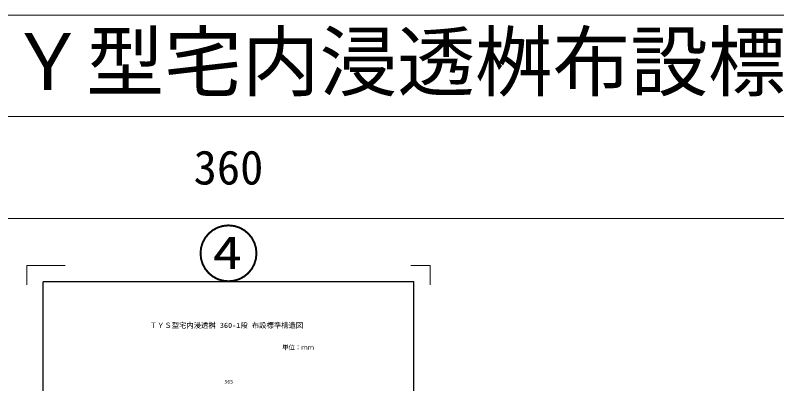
# Model space of a CAD drawing. Units: millimetres at full size; details may follow other scales. Extents: x 40781 to 122968, y -21714 to -2620.
# Drawn here: x 53904 to 60251, y -5694 to -2620 of the extents above; entities that cross this region are included whole.
import ezdxf
from ezdxf.enums import TextEntityAlignment as Align

# ---------------------------------------------------------------- set-up
doc = ezdxf.new("R2010")
doc.units = ezdxf.units.MM
doc.header["$LTSCALE"] = 18
for name, color, linetype, lineweight in [('0_2', 7, 'Continuous', 9), ('Defpoints_3', 7, 'Continuous', 13), ('寸法線', 7, 'Continuous', 9), ('枠', 5, 'Continuous', 25)]:
    doc.layers.add(name, color=color, linetype=linetype, lineweight=lineweight)
doc.layers.add('図面№', color=6, linetype='Continuous')
doc.styles.add('ＭＳ ゴシック', font='')
doc.styles.get('ＭＳ ゴシック').set_extended_font_data('MS Gothic')

msp = doc.modelspace()

# ---------------------------------------------------------------- linework, layer by layer
at = {"layer": '0_2', "color": 1, "lineweight": 13}
for p, q in [((40781.18, -2619.63), (80516.04, -2619.63)), ((40781.18, -3464.54), (80516.04, -3464.54)), ((50714.89, -4314.54), (60648.61, -4314.54))]:
    msp.add_line(p, q, dxfattribs=at)
msp.add_lwpolyline([(40781.18, -3464.54), (60648.61, -3464.54), (80516.04, -3464.54)], dxfattribs=at)
at = {"layer": 'Defpoints_3'}
for p, q in [((54001.75, -4707.95), (54001.75, -4867.95)), ((54321.75, -4707.95), (54001.75, -4707.95)), ((57201.75, -4707.95), (57361.75, -4707.95)), ((57361.75, -4707.95), (57361.75, -4867.95))]:
    msp.add_line(p, q, dxfattribs=at)
at = {"layer": '枠'}
for p, q in [((57225.75, -4843.95), (54137.75, -4843.95)), ((54137.75, -9323.95), (54137.75, -4843.95)), ((57225.75, -9323.95), (57225.75, -4843.95))]:
    msp.add_line(p, q, dxfattribs=at)

# ---------------------------------------------------------------- texts
at = {"layer": '0_2', "style": 'ＭＳ ゴシック'}
msp.add_text('ＴＹ型宅内浸透桝布設標準構造図(底隗無しの場合)', height=474.7, dxfattribs=at).set_placement((60648.61, -3386.67), align=Align.BOTTOM_CENTER)
msp.add_text('360', height=284.8, dxfattribs=at).set_placement((55681.75, -3889.54), align=Align.MIDDLE_CENTER)
msp.add_text('ＴＹＳ型宅内浸透桝 360-1段 布設標準構造図 ', height=43.67, dxfattribs=at).set_placement((55681.75, -5184.72), align=Align.TOP_CENTER)
at = {"layer": '図面№', "style": 'ＭＳ ゴシック'}
msp.add_text('④', height=379.8, dxfattribs=at).set_placement((55681.75, -4916.78), align=Align.BOTTOM_CENTER)
at = {"layer": '寸法線', "style": 'ＭＳ ゴシック'}
msp.add_text('単位：ｍｍ', height=37.98, dxfattribs=at).set_placement((56128.94, -5421.12), align=Align.BOTTOM_LEFT)
msp.add_text('565', height=30.38, dxfattribs=at).set_placement((55683.67, -5676.28), align=Align.MIDDLE_CENTER)

doc.saveas('drawing.dxf')
